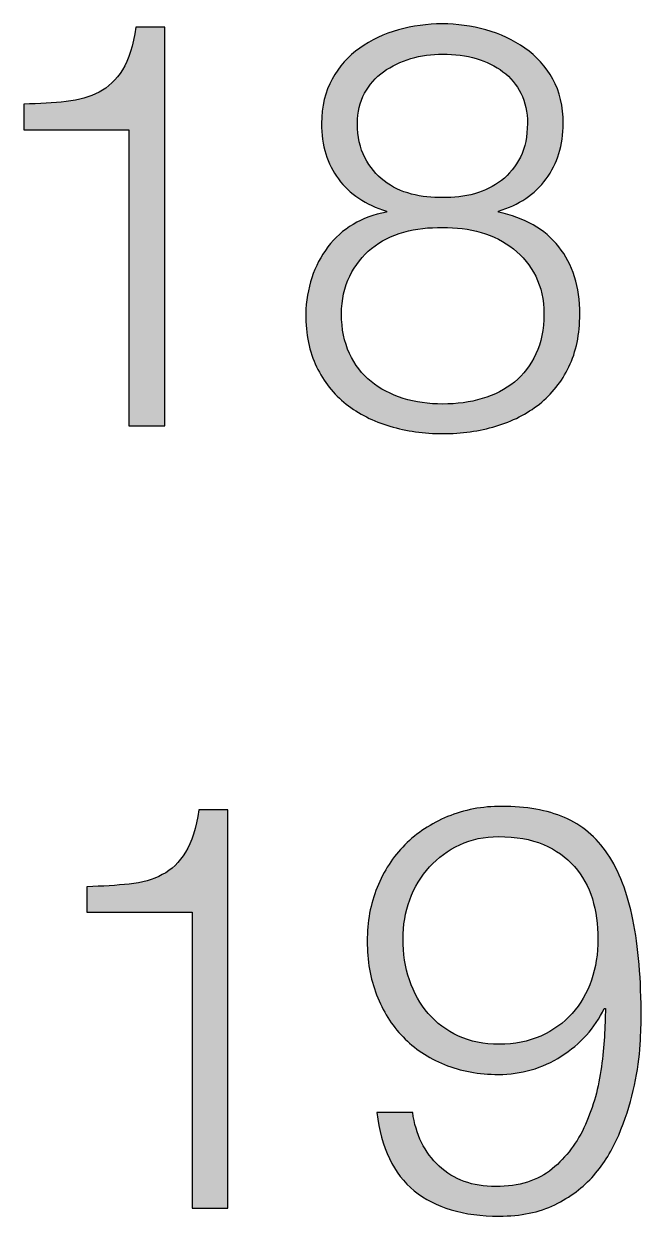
# Paper-space layout 'A3mask (portrait)' of a CAD drawing. Extents: x 0 to 277, y 0 to 394.
# Drawn here: x 204.056 to 206.119, y 21.496 to 25.477 of the extents above; entities that cross this region are included whole.
import ezdxf
from ezdxf.enums import TextEntityAlignment as Align

# ---------------------------------------------------------------- set-up
doc = ezdxf.new("R2010")
doc.units = 0
doc.layers.get('0').update_dxf_attribs({"linetype": 'CONTINUOUS'})
doc.layers.get('Defpoints').update_dxf_attribs({"linetype": 'CONTINUOUS'})
doc.layers.add('JPP_Mask', color=7, linetype='CONTINUOUS')
doc.styles.add('JPP', font='arial.ttf')

# ---------------------------------------------------------------- blocks, each defined once
blk = doc.blocks.new('A3mask (portrait)')
at = {"true_color": 0x004a91}
h = blk.add_hatch(color=154, dxfattribs=at)
edge = h.paths.add_edge_path()
edge.add_spline(control_points=[(204.5271, 24.8006), (204.5271, 25.1331), (204.5271, 25.4656), (204.5271, 25.4656), (204.5271, 25.4656), (204.5029, 25.4656), (204.4787, 25.4656)], knot_values=[3.5, 3.5, 3.5, 3.5, 4, 4, 4, 4.5, 4.5, 4.5, 4.5], degree=3, periodic=0)
edge.add_spline(control_points=[(204.4787, 25.4656), (204.4544, 25.4656), (204.4302, 25.4656), (204.4302, 25.4656), (204.4214, 25.4048), (204.4065, 25.3578), (204.3857, 25.3241), (204.3648, 25.2905), (204.3388, 25.2654), (204.3077, 25.2492)], knot_values=[1, 1, 1, 1, 1.5, 1.5, 1.5, 2.5, 2.5, 2.5, 3.5, 3.5, 3.5, 3.5], degree=3, periodic=0)
edge.add_spline(control_points=[(204.3077, 25.2492), (204.2766, 25.2325), (204.24, 25.2221), (204.1975, 25.2177)], knot_values=[0, 0, 0, 0, 1, 1, 1, 1], degree=3, periodic=0)
edge.add_spline(control_points=[(204.1975, 25.2177), (204.1551, 25.2133), (204.1078, 25.2105), (204.0561, 25.2091)], knot_values=[9, 9, 9, 9, 10, 10, 10, 10], degree=3, periodic=0)
edge.add_spline(control_points=[(204.0561, 25.2091), (204.0561, 25.2091), (204.0561, 25.1237), (204.0561, 25.1237), (204.0561, 25.1237), (204.1439, 25.1237), (204.2318, 25.1237)], knot_values=[7.5, 7.5, 7.5, 7.5, 8.5, 8.5, 8.5, 9, 9, 9, 9], degree=3, periodic=0)
edge.add_spline(control_points=[(204.2318, 25.1237), (204.3196, 25.1237), (204.4075, 25.1237), (204.4075, 25.1237), (204.4075, 25.1237), (204.4075, 24.8767), (204.4075, 24.6297)], knot_values=[6.5, 6.5, 6.5, 6.5, 7, 7, 7, 7.5, 7.5, 7.5, 7.5], degree=3, periodic=0)
edge.add_spline(control_points=[(204.4075, 24.6297), (204.4075, 24.3827), (204.4075, 24.1356), (204.4075, 24.1356), (204.4075, 24.1356), (204.4374, 24.1356), (204.4673, 24.1356)], knot_values=[5.5, 5.5, 5.5, 5.5, 6, 6, 6, 6.5, 6.5, 6.5, 6.5], degree=3, periodic=0)
edge.add_spline(control_points=[(204.4673, 24.1356), (204.4972, 24.1356), (204.5271, 24.1356), (204.5271, 24.1356), (204.5271, 24.1356), (204.5271, 24.4681), (204.5271, 24.8006)], knot_values=[4.5, 4.5, 4.5, 4.5, 5, 5, 5, 5.5, 5.5, 5.5, 5.5], degree=3, periodic=0)
h = blk.add_hatch(color=154, dxfattribs=at)
edge = h.paths.add_edge_path(flags=16)
edge.add_spline(control_points=[(205.5625, 24.9099), (205.5969, 24.9194), (205.6268, 24.9342), (205.6528, 24.9546), (205.6788, 24.9748), (205.6996, 25.0008), (205.7156, 25.0326), (205.7314, 25.0641), (205.7393, 25.1015), (205.7393, 25.1446), (205.7393, 25.1826), (205.7319, 25.216), (205.7175, 25.2453), (205.7029, 25.2745), (205.6829, 25.2986), (205.6576, 25.3174), (205.6321, 25.3364), (205.6024, 25.351), (205.5683, 25.3612), (205.534, 25.3712), (205.4967, 25.3763), (205.4561, 25.3763), (205.4194, 25.3763), (205.3839, 25.3712), (205.3499, 25.3612), (205.3155, 25.351), (205.2851, 25.3364), (205.2585, 25.3174), (205.232, 25.2986), (205.2107, 25.2745), (205.1949, 25.2453), (205.1791, 25.216), (205.1713, 25.1826), (205.1713, 25.1446), (205.1713, 25.1003), (205.1794, 25.0623), (205.1958, 25.0305), (205.2123, 24.9989), (205.2339, 24.973), (205.2606, 24.9528), (205.287, 24.9324), (205.3174, 24.9178), (205.3517, 24.9089), (205.3858, 24.9001), (205.4206, 24.8962), (205.4561, 24.8976), (205.493, 24.8962), (205.5285, 24.9004), (205.5625, 24.9099)], knot_values=[0, 0, 0, 0, 1, 1, 1, 2, 2, 2, 3, 3, 3, 4, 4, 4, 5, 5, 5, 6, 6, 6, 7, 7, 7, 8, 8, 8, 9, 9, 9, 10, 10, 10, 11, 11, 11, 12, 12, 12, 13, 13, 13, 14, 14, 14, 15, 15, 15, 16, 16, 16, 16], degree=3, periodic=0)
edge = h.paths.add_edge_path(flags=16)
edge.add_spline(control_points=[(205.5883, 24.2259), (205.6293, 24.2379), (205.6651, 24.2563), (205.6957, 24.2811), (205.7261, 24.3057), (205.75, 24.337), (205.7678, 24.375), (205.7854, 24.413), (205.7945, 24.4573), (205.7945, 24.5081), (205.7945, 24.5562), (205.7852, 24.5984), (205.7669, 24.6343), (205.7486, 24.6705), (205.7238, 24.7009), (205.6927, 24.7257), (205.6616, 24.7503), (205.6256, 24.7686), (205.5844, 24.7807), (205.5433, 24.7927), (205.5004, 24.7981), (205.4561, 24.7969), (205.4106, 24.7981), (205.3672, 24.793), (205.326, 24.7816), (205.2849, 24.7702), (205.249, 24.7522), (205.2186, 24.7276), (205.1882, 24.7027), (205.1638, 24.6721), (205.1455, 24.6352), (205.1272, 24.5986), (205.1179, 24.5562), (205.1179, 24.5081), (205.1179, 24.4587), (205.1267, 24.4149), (205.1446, 24.3769), (205.1622, 24.3391), (205.1863, 24.3075), (205.2167, 24.2829), (205.2471, 24.2581), (205.2828, 24.2396), (205.3241, 24.2268), (205.3652, 24.2143), (205.4092, 24.2078), (205.4561, 24.2078), (205.5029, 24.2078), (205.547, 24.2138), (205.5883, 24.2259)], knot_values=[0, 0, 0, 0, 1, 1, 1, 2, 2, 2, 3, 3, 3, 4, 4, 4, 5, 5, 5, 6, 6, 6, 7, 7, 7, 8, 8, 8, 9, 9, 9, 10, 10, 10, 11, 11, 11, 12, 12, 12, 13, 13, 13, 14, 14, 14, 15, 15, 15, 16, 16, 16, 16], degree=3, periodic=0)
edge = h.paths.add_edge_path()
edge.add_spline(control_points=[(205.8019, 24.9593), (205.7639, 24.908), (205.7108, 24.8723), (205.6423, 24.8519), (205.6423, 24.8519), (205.6423, 24.8482), (205.6423, 24.8482), (205.7298, 24.8303), (205.7968, 24.792), (205.8439, 24.7331), (205.8908, 24.6742), (205.9142, 24.5993), (205.9142, 24.5081), (205.9142, 24.4409), (205.9021, 24.3824), (205.878, 24.3323), (205.8539, 24.2822), (205.8209, 24.2407), (205.7792, 24.2078), (205.7374, 24.1748), (205.689, 24.1503), (205.6338, 24.1338), (205.5788, 24.1173), (205.5194, 24.109), (205.4561, 24.109), (205.3942, 24.109), (205.3352, 24.1173), (205.2796, 24.1338), (205.2237, 24.1503), (205.175, 24.1748), (205.1332, 24.2078), (205.0915, 24.2407), (205.0583, 24.2822), (205.0344, 24.3323), (205.0103, 24.3824), (204.9982, 24.4409), (204.9982, 24.5081), (205.0008, 24.5954), (205.0254, 24.6703), (205.0724, 24.7322), (205.1193, 24.7944), (205.1845, 24.8329), (205.268, 24.8482), (205.268, 24.8482), (205.268, 24.8519), (205.268, 24.8519), (205.1984, 24.8735), (205.1448, 24.9092), (205.1075, 24.9593), (205.0701, 25.0094), (205.0513, 25.0711), (205.0513, 25.1446), (205.0513, 25.2017), (205.0632, 25.2511), (205.0866, 25.2928), (205.11, 25.3346), (205.1409, 25.3691), (205.1787, 25.3963), (205.2167, 25.4236), (205.2599, 25.4438), (205.3079, 25.4573), (205.3561, 25.4705), (205.4048, 25.4772), (205.4542, 25.4772), (205.5036, 25.4772), (205.5523, 25.4705), (205.6006, 25.4573), (205.6486, 25.4438), (205.692, 25.4236), (205.7307, 25.3963), (205.7694, 25.3691), (205.8003, 25.3346), (205.824, 25.2928), (205.8474, 25.2511), (205.859, 25.2017), (205.859, 25.1446), (205.859, 25.0725), (205.84, 25.0105), (205.8019, 24.9593)], knot_values=[0, 0, 0, 0, 1, 1, 1, 2, 2, 2, 3, 3, 3, 4, 4, 4, 5, 5, 5, 6, 6, 6, 7, 7, 7, 8, 8, 8, 9, 9, 9, 10, 10, 10, 11, 11, 11, 12, 12, 12, 13, 13, 13, 14, 14, 14, 15, 15, 15, 16, 16, 16, 17, 17, 17, 18, 18, 18, 19, 19, 19, 20, 20, 20, 21, 21, 21, 22, 22, 22, 23, 23, 23, 24, 24, 24, 25, 25, 25, 26, 26, 26, 26], degree=3, periodic=0)
h = blk.add_hatch(color=154, dxfattribs=at)
edge = h.paths.add_edge_path()
edge.add_spline(control_points=[(204.7382, 22.188), (204.7382, 22.5205), (204.7382, 22.853), (204.7382, 22.853), (204.7382, 22.853), (204.714, 22.853), (204.6897, 22.853)], knot_values=[3.5, 3.5, 3.5, 3.5, 4, 4, 4, 4.5, 4.5, 4.5, 4.5], degree=3, periodic=0)
edge.add_spline(control_points=[(204.6897, 22.853), (204.6655, 22.853), (204.6413, 22.853), (204.6413, 22.853), (204.6324, 22.7922), (204.6176, 22.7451), (204.5967, 22.7115), (204.5759, 22.6779), (204.5499, 22.6528), (204.5188, 22.6366)], knot_values=[1, 1, 1, 1, 1.5, 1.5, 1.5, 2.5, 2.5, 2.5, 3.5, 3.5, 3.5, 3.5], degree=3, periodic=0)
edge.add_spline(control_points=[(204.5188, 22.6366), (204.4877, 22.6199), (204.4511, 22.6094), (204.4086, 22.605)], knot_values=[0, 0, 0, 0, 1, 1, 1, 1], degree=3, periodic=0)
edge.add_spline(control_points=[(204.4086, 22.605), (204.3662, 22.6006), (204.3189, 22.5978), (204.2671, 22.5964)], knot_values=[9, 9, 9, 9, 10, 10, 10, 10], degree=3, periodic=0)
edge.add_spline(control_points=[(204.2671, 22.5964), (204.2671, 22.5964), (204.2671, 22.5111), (204.2671, 22.5111), (204.2671, 22.5111), (204.355, 22.5111), (204.4428, 22.5111)], knot_values=[7.5, 7.5, 7.5, 7.5, 8.5, 8.5, 8.5, 9, 9, 9, 9], degree=3, periodic=0)
edge.add_spline(control_points=[(204.4428, 22.5111), (204.5307, 22.5111), (204.6185, 22.5111), (204.6185, 22.5111), (204.6185, 22.5111), (204.6185, 22.2641), (204.6185, 22.017)], knot_values=[6.5, 6.5, 6.5, 6.5, 7, 7, 7, 7.5, 7.5, 7.5, 7.5], degree=3, periodic=0)
edge.add_spline(control_points=[(204.6185, 22.017), (204.6185, 21.77), (204.6185, 21.523), (204.6185, 21.523), (204.6185, 21.523), (204.6485, 21.523), (204.6784, 21.523)], knot_values=[5.5, 5.5, 5.5, 5.5, 6, 6, 6, 6.5, 6.5, 6.5, 6.5], degree=3, periodic=0)
edge.add_spline(control_points=[(204.6784, 21.523), (204.7083, 21.523), (204.7382, 21.523), (204.7382, 21.523), (204.7382, 21.523), (204.7382, 21.8555), (204.7382, 22.188)], knot_values=[4.5, 4.5, 4.5, 4.5, 5, 5, 5, 5.5, 5.5, 5.5, 5.5], degree=3, periodic=0)
h = blk.add_hatch(color=154, dxfattribs=at)
edge = h.paths.add_edge_path()
edge.add_spline(control_points=[(206.1194, 22.1576), (206.1194, 22.2868), (206.1102, 22.3965), (206.0918, 22.4863)], knot_values=[19, 19, 19, 19, 20, 20, 20, 20], degree=3, periodic=0)
edge.add_spline(control_points=[(206.0918, 22.4863), (206.0735, 22.5763), (206.0455, 22.6493), (206.0074, 22.7059)], knot_values=[18, 18, 18, 18, 19, 19, 19, 19], degree=3, periodic=0)
edge.add_spline(control_points=[(206.0074, 22.7059), (205.9694, 22.7621), (205.9211, 22.8026), (205.8629, 22.8275)], knot_values=[17, 17, 17, 17, 18, 18, 18, 18], degree=3, periodic=0)
edge.add_spline(control_points=[(205.8629, 22.8275), (205.8047, 22.8521), (205.7349, 22.8646), (205.6539, 22.8646)], knot_values=[16, 16, 16, 16, 17, 17, 17, 17], degree=3, periodic=0)
edge.add_spline(control_points=[(205.6539, 22.8646), (205.5881, 22.8646), (205.5275, 22.853), (205.4726, 22.8302)], knot_values=[15, 15, 15, 15, 16, 16, 16, 16], degree=3, periodic=0)
edge.add_spline(control_points=[(205.4726, 22.8302), (205.4174, 22.8075), (205.3698, 22.7762), (205.3299, 22.7363), (205.29, 22.6964), (205.2589, 22.6489), (205.2369, 22.5937)], knot_values=[13, 13, 13, 13, 14, 14, 14, 15, 15, 15, 15], degree=3, periodic=0)
edge.add_spline(control_points=[(205.2369, 22.5937), (205.2146, 22.5387), (205.2037, 22.4789), (205.2037, 22.4141)], knot_values=[12, 12, 12, 12, 13, 13, 13, 13], degree=3, periodic=0)
edge.add_spline(control_points=[(205.2037, 22.4141), (205.2037, 22.3497), (205.2142, 22.29), (205.235, 22.2355), (205.2559, 22.181), (205.2854, 22.1342), (205.3234, 22.095)], knot_values=[10, 10, 10, 10, 11, 11, 11, 12, 12, 12, 12], degree=3, periodic=0)
edge.add_spline(control_points=[(205.3234, 22.095), (205.3612, 22.0556), (205.4076, 22.0249), (205.4621, 22.0027)], knot_values=[9, 9, 9, 9, 10, 10, 10, 10], degree=3, periodic=0)
edge.add_spline(control_points=[(205.4621, 22.0027), (205.5164, 21.9806), (205.5767, 21.9695), (205.6426, 21.9695)], knot_values=[8, 8, 8, 8, 9, 9, 9, 9], degree=3, periodic=0)
edge.add_spline(control_points=[(205.6426, 21.9695), (205.7186, 21.9695), (205.7885, 21.9897), (205.8525, 22.0303), (205.9165, 22.0709), (205.9643, 22.124), (205.9961, 22.1898)], knot_values=[6, 6, 6, 6, 7, 7, 7, 8, 8, 8, 8], degree=3, periodic=0)
edge.add_spline(control_points=[(205.9998, 22.1898), (205.9998, 22.1291), (205.9954, 22.0641), (205.9865, 21.9952)], knot_values=[4, 4, 4, 4, 5, 5, 5, 5], degree=3, periodic=0)
edge.add_spline(control_points=[(205.9865, 21.9952), (205.9775, 21.9261), (205.9599, 21.8619), (205.9332, 21.8023)], knot_values=[3, 3, 3, 3, 4, 4, 4, 4], degree=3, periodic=0)
edge.add_spline(control_points=[(205.9332, 21.8023), (205.9068, 21.7427), (205.8696, 21.6933), (205.8221, 21.6541), (205.7745, 21.6149), (205.7115, 21.5951), (205.6331, 21.5951)], knot_values=[1, 1, 1, 1, 2, 2, 2, 3, 3, 3, 3], degree=3, periodic=0)
edge.add_spline(control_points=[(205.6331, 21.5951), (205.5558, 21.5951), (205.4927, 21.6181), (205.444, 21.6636)], knot_values=[0, 0, 0, 0, 1, 1, 1, 1], degree=3, periodic=0)
edge.add_spline(control_points=[(205.444, 21.6636), (205.3953, 21.7093), (205.3659, 21.7686), (205.3557, 21.8422)], knot_values=[29, 29, 29, 29, 30, 30, 30, 30], degree=3, periodic=0)
edge.add_spline(control_points=[(205.3557, 21.8422), (205.3557, 21.8422), (205.236, 21.8422), (205.236, 21.8422), (205.2499, 21.7243), (205.2916, 21.6374), (205.3612, 21.581)], knot_values=[27, 27, 27, 27, 28, 28, 28, 29, 29, 29, 29], degree=3, periodic=0)
edge.add_spline(control_points=[(205.3612, 21.581), (205.431, 21.5246), (205.5254, 21.4963), (205.6444, 21.4963)], knot_values=[26, 26, 26, 26, 27, 27, 27, 27], degree=3, periodic=0)
edge.add_spline(control_points=[(205.6444, 21.4963), (205.7166, 21.4963), (205.7787, 21.5091), (205.8307, 21.5344), (205.8826, 21.5597), (205.926, 21.5924), (205.9608, 21.6322), (205.9956, 21.6721), (206.0234, 21.7171), (206.0443, 21.7672)], knot_values=[23, 23, 23, 23, 24, 24, 24, 25, 25, 25, 26, 26, 26, 26], degree=3, periodic=0)
edge.add_spline(control_points=[(206.0443, 21.7672), (206.0654, 21.8171), (206.0814, 21.8665), (206.0928, 21.9155)], knot_values=[22, 22, 22, 22, 23, 23, 23, 23], degree=3, periodic=0)
edge.add_spline(control_points=[(206.0928, 21.9155), (206.1044, 21.9642), (206.1116, 22.0101), (206.1148, 22.0532)], knot_values=[21, 21, 21, 21, 22, 22, 22, 22], degree=3, periodic=0)
edge.add_spline(control_points=[(206.1148, 22.0532), (206.1178, 22.0961), (206.1194, 22.1309), (206.1194, 22.1576)], knot_values=[20, 20, 20, 20, 21, 21, 21, 21], degree=3, periodic=0)
edge = h.paths.add_edge_path(flags=16)
edge.add_spline(control_points=[(205.9749, 22.4218), (205.9749, 22.3724), (205.9678, 22.3265), (205.9531, 22.284), (205.9385, 22.2416), (205.9172, 22.2045), (205.8887, 22.1729)], knot_values=[1, 1, 1, 1, 2, 2, 2, 3, 3, 3, 3], degree=3, periodic=0)
edge.add_spline(control_points=[(205.8887, 22.1729), (205.8601, 22.1411), (205.8253, 22.1161), (205.7841, 22.0978)], knot_values=[0, 0, 0, 0, 1, 1, 1, 1], degree=3, periodic=0)
edge.add_spline(control_points=[(205.7841, 22.0978), (205.743, 22.0794), (205.6964, 22.0702), (205.6444, 22.0702)], knot_values=[15, 15, 15, 15, 16, 16, 16, 16], degree=3, periodic=0)
edge.add_spline(control_points=[(205.6444, 22.0702), (205.5939, 22.0702), (205.5484, 22.0794), (205.5085, 22.0978), (205.4686, 22.1161), (205.4352, 22.1411), (205.4078, 22.1729)], knot_values=[13, 13, 13, 13, 14, 14, 14, 15, 15, 15, 15], degree=3, periodic=0)
edge.add_spline(control_points=[(205.4078, 22.1729), (205.3807, 22.2045), (205.3598, 22.2418), (205.3452, 22.2849), (205.3306, 22.3281), (205.3234, 22.3735), (205.3234, 22.4218)], knot_values=[11, 11, 11, 11, 12, 12, 12, 13, 13, 13, 13], degree=3, periodic=0)
edge.add_spline(control_points=[(205.3234, 22.4218), (205.3234, 22.4673), (205.3308, 22.5111), (205.3461, 22.5528)], knot_values=[10, 10, 10, 10, 11, 11, 11, 11], degree=3, periodic=0)
edge.add_spline(control_points=[(205.3461, 22.5528), (205.3612, 22.5946), (205.3833, 22.631), (205.4118, 22.6621)], knot_values=[9, 9, 9, 9, 10, 10, 10, 10], degree=3, periodic=0)
edge.add_spline(control_points=[(205.4118, 22.6621), (205.4401, 22.6932), (205.4739, 22.7178), (205.5134, 22.7363)], knot_values=[8, 8, 8, 8, 9, 9, 9, 9], degree=3, periodic=0)
edge.add_spline(control_points=[(205.5134, 22.7363), (205.5526, 22.7546), (205.5957, 22.7637), (205.6426, 22.7637)], knot_values=[7, 7, 7, 7, 8, 8, 8, 8], degree=3, periodic=0)
edge.add_spline(control_points=[(205.6426, 22.7637), (205.7008, 22.7637), (205.7509, 22.7549), (205.7926, 22.7372)], knot_values=[6, 6, 6, 6, 7, 7, 7, 7], degree=3, periodic=0)
edge.add_spline(control_points=[(205.7926, 22.7372), (205.8344, 22.7194), (205.8689, 22.695), (205.8963, 22.6639)], knot_values=[5, 5, 5, 5, 6, 6, 6, 6], degree=3, periodic=0)
edge.add_spline(control_points=[(205.8963, 22.6639), (205.9235, 22.6329), (205.9434, 22.5969), (205.9562, 22.5556)], knot_values=[4, 4, 4, 4, 5, 5, 5, 5], degree=3, periodic=0)
edge.add_spline(control_points=[(205.9562, 22.5556), (205.9687, 22.5146), (205.9749, 22.4698), (205.9749, 22.4218)], knot_values=[3, 3, 3, 3, 4, 4, 4, 4], degree=3, periodic=0)
at = {"layer": 'Defpoints', "color": 154, "true_color": 0x004a91}
for points, knots in [([(204.1975, 25.2177), (204.24, 25.2221), (204.2766, 25.2325), (204.3077, 25.2492), (204.3388, 25.2654), (204.3648, 25.2905), (204.3857, 25.3241), (204.4065, 25.3578), (204.4214, 25.4048), (204.4302, 25.4656), (204.4302, 25.4656), (204.5271, 25.4656), (204.5271, 25.4656), (204.5271, 25.4656), (204.5271, 24.1356), (204.5271, 24.1356), (204.5271, 24.1356), (204.4075, 24.1356), (204.4075, 24.1356), (204.4075, 24.1356), (204.4075, 25.1237), (204.4075, 25.1237), (204.4075, 25.1237), (204.0561, 25.1237), (204.0561, 25.1237), (204.0561, 25.1237), (204.0561, 25.2091), (204.0561, 25.2091), (204.1078, 25.2105), (204.1551, 25.2133), (204.1975, 25.2177)], [0, 0, 0, 0, 1, 1, 1, 2, 2, 2, 3, 3, 3, 4, 4, 4, 5, 5, 5, 6, 6, 6, 7, 7, 7, 8, 8, 8, 9, 9, 9, 10, 10, 10, 10]), ([(205.8019, 24.9593), (205.7639, 24.908), (205.7108, 24.8723), (205.6423, 24.8519), (205.6423, 24.8519), (205.6423, 24.8482), (205.6423, 24.8482), (205.7298, 24.8303), (205.7968, 24.792), (205.8439, 24.7331), (205.8908, 24.6742), (205.9142, 24.5993), (205.9142, 24.5081), (205.9142, 24.4409), (205.9021, 24.3824), (205.878, 24.3323), (205.8539, 24.2822), (205.8209, 24.2407), (205.7792, 24.2078), (205.7374, 24.1748), (205.689, 24.1503), (205.6338, 24.1338), (205.5788, 24.1173), (205.5194, 24.109), (205.4561, 24.109), (205.3942, 24.109), (205.3352, 24.1173), (205.2796, 24.1338), (205.2237, 24.1503), (205.175, 24.1748), (205.1332, 24.2078), (205.0915, 24.2407), (205.0583, 24.2822), (205.0344, 24.3323), (205.0103, 24.3824), (204.9982, 24.4409), (204.9982, 24.5081), (205.0008, 24.5954), (205.0254, 24.6703), (205.0724, 24.7322), (205.1193, 24.7944), (205.1845, 24.8329), (205.268, 24.8482), (205.268, 24.8482), (205.268, 24.8519), (205.268, 24.8519), (205.1984, 24.8735), (205.1448, 24.9092), (205.1075, 24.9593), (205.0701, 25.0094), (205.0513, 25.0711), (205.0513, 25.1446), (205.0513, 25.2017), (205.0632, 25.2511), (205.0866, 25.2928), (205.11, 25.3346), (205.1409, 25.3691), (205.1787, 25.3963), (205.2167, 25.4236), (205.2599, 25.4438), (205.3079, 25.4573), (205.3561, 25.4705), (205.4048, 25.4772), (205.4542, 25.4772), (205.5036, 25.4772), (205.5523, 25.4705), (205.6006, 25.4573), (205.6486, 25.4438), (205.692, 25.4236), (205.7307, 25.3963), (205.7694, 25.3691), (205.8003, 25.3346), (205.824, 25.2928), (205.8474, 25.2511), (205.859, 25.2017), (205.859, 25.1446), (205.859, 25.0725), (205.84, 25.0105), (205.8019, 24.9593)], [0, 0, 0, 0, 1, 1, 1, 2, 2, 2, 3, 3, 3, 4, 4, 4, 5, 5, 5, 6, 6, 6, 7, 7, 7, 8, 8, 8, 9, 9, 9, 10, 10, 10, 11, 11, 11, 12, 12, 12, 13, 13, 13, 14, 14, 14, 15, 15, 15, 16, 16, 16, 17, 17, 17, 18, 18, 18, 19, 19, 19, 20, 20, 20, 21, 21, 21, 22, 22, 22, 23, 23, 23, 24, 24, 24, 25, 25, 25, 26, 26, 26, 26]), ([(205.5625, 24.9099), (205.5969, 24.9194), (205.6268, 24.9342), (205.6528, 24.9546), (205.6788, 24.9748), (205.6996, 25.0008), (205.7156, 25.0326), (205.7314, 25.0641), (205.7393, 25.1015), (205.7393, 25.1446), (205.7393, 25.1826), (205.7319, 25.216), (205.7175, 25.2453), (205.7029, 25.2745), (205.6829, 25.2986), (205.6576, 25.3174), (205.6321, 25.3364), (205.6024, 25.351), (205.5683, 25.3612), (205.534, 25.3712), (205.4967, 25.3763), (205.4561, 25.3763), (205.4194, 25.3763), (205.3839, 25.3712), (205.3499, 25.3612), (205.3155, 25.351), (205.2851, 25.3364), (205.2585, 25.3174), (205.232, 25.2986), (205.2107, 25.2745), (205.1949, 25.2453), (205.1791, 25.216), (205.1713, 25.1826), (205.1713, 25.1446), (205.1713, 25.1003), (205.1794, 25.0623), (205.1958, 25.0305), (205.2123, 24.9989), (205.2339, 24.973), (205.2606, 24.9528), (205.287, 24.9324), (205.3174, 24.9178), (205.3517, 24.9089), (205.3858, 24.9001), (205.4206, 24.8962), (205.4561, 24.8976), (205.493, 24.8962), (205.5285, 24.9004), (205.5625, 24.9099)], [0, 0, 0, 0, 1, 1, 1, 2, 2, 2, 3, 3, 3, 4, 4, 4, 5, 5, 5, 6, 6, 6, 7, 7, 7, 8, 8, 8, 9, 9, 9, 10, 10, 10, 11, 11, 11, 12, 12, 12, 13, 13, 13, 14, 14, 14, 15, 15, 15, 16, 16, 16, 16]), ([(205.5883, 24.2259), (205.6293, 24.2379), (205.6651, 24.2563), (205.6957, 24.2811), (205.7261, 24.3057), (205.75, 24.337), (205.7678, 24.375), (205.7854, 24.413), (205.7945, 24.4573), (205.7945, 24.5081), (205.7945, 24.5562), (205.7852, 24.5984), (205.7669, 24.6343), (205.7486, 24.6705), (205.7238, 24.7009), (205.6927, 24.7257), (205.6616, 24.7503), (205.6256, 24.7686), (205.5844, 24.7807), (205.5433, 24.7927), (205.5004, 24.7981), (205.4561, 24.7969), (205.4106, 24.7981), (205.3672, 24.793), (205.326, 24.7816), (205.2849, 24.7702), (205.249, 24.7522), (205.2186, 24.7276), (205.1882, 24.7027), (205.1638, 24.6721), (205.1455, 24.6352), (205.1272, 24.5986), (205.1179, 24.5562), (205.1179, 24.5081), (205.1179, 24.4587), (205.1267, 24.4149), (205.1446, 24.3769), (205.1622, 24.3391), (205.1863, 24.3075), (205.2167, 24.2829), (205.2471, 24.2581), (205.2828, 24.2396), (205.3241, 24.2268), (205.3652, 24.2143), (205.4092, 24.2078), (205.4561, 24.2078), (205.5029, 24.2078), (205.547, 24.2138), (205.5883, 24.2259)], [0, 0, 0, 0, 1, 1, 1, 2, 2, 2, 3, 3, 3, 4, 4, 4, 5, 5, 5, 6, 6, 6, 7, 7, 7, 8, 8, 8, 9, 9, 9, 10, 10, 10, 11, 11, 11, 12, 12, 12, 13, 13, 13, 14, 14, 14, 15, 15, 15, 16, 16, 16, 16]), ([(204.4086, 22.605), (204.4511, 22.6094), (204.4877, 22.6199), (204.5188, 22.6366), (204.5499, 22.6528), (204.5759, 22.6779), (204.5967, 22.7115), (204.6176, 22.7451), (204.6324, 22.7922), (204.6413, 22.853), (204.6413, 22.853), (204.7382, 22.853), (204.7382, 22.853), (204.7382, 22.853), (204.7382, 21.523), (204.7382, 21.523), (204.7382, 21.523), (204.6185, 21.523), (204.6185, 21.523), (204.6185, 21.523), (204.6185, 22.5111), (204.6185, 22.5111), (204.6185, 22.5111), (204.2671, 22.5111), (204.2671, 22.5111), (204.2671, 22.5111), (204.2671, 22.5964), (204.2671, 22.5964), (204.3189, 22.5978), (204.3662, 22.6006), (204.4086, 22.605)], [0, 0, 0, 0, 1, 1, 1, 2, 2, 2, 3, 3, 3, 4, 4, 4, 5, 5, 5, 6, 6, 6, 7, 7, 7, 8, 8, 8, 9, 9, 9, 10, 10, 10, 10]), ([(205.444, 21.6636), (205.4927, 21.6181), (205.5558, 21.5951), (205.6331, 21.5951), (205.7115, 21.5951), (205.7745, 21.6149), (205.8221, 21.6541), (205.8696, 21.6933), (205.9068, 21.7427), (205.9332, 21.8023), (205.9599, 21.8619), (205.9775, 21.9261), (205.9865, 21.9952), (205.9954, 22.0641), (205.9998, 22.1291), (205.9998, 22.1898), (205.9998, 22.1898), (205.9961, 22.1898), (205.9961, 22.1898), (205.9643, 22.124), (205.9165, 22.0709), (205.8525, 22.0303), (205.7885, 21.9897), (205.7186, 21.9695), (205.6426, 21.9695), (205.5767, 21.9695), (205.5164, 21.9806), (205.4621, 22.0027), (205.4076, 22.0249), (205.3612, 22.0556), (205.3234, 22.095), (205.2854, 22.1342), (205.2559, 22.181), (205.235, 22.2355), (205.2142, 22.29), (205.2037, 22.3497), (205.2037, 22.4141), (205.2037, 22.4789), (205.2146, 22.5387), (205.2369, 22.5937), (205.2589, 22.6489), (205.29, 22.6964), (205.3299, 22.7363), (205.3698, 22.7762), (205.4174, 22.8075), (205.4726, 22.8302), (205.5275, 22.853), (205.5881, 22.8646), (205.6539, 22.8646), (205.7349, 22.8646), (205.8047, 22.8521), (205.8629, 22.8275), (205.9211, 22.8026), (205.9694, 22.7621), (206.0074, 22.7059), (206.0455, 22.6493), (206.0735, 22.5763), (206.0918, 22.4863), (206.1102, 22.3965), (206.1194, 22.2868), (206.1194, 22.1576), (206.1194, 22.1309), (206.1178, 22.0961), (206.1148, 22.0532), (206.1116, 22.0101), (206.1044, 21.9642), (206.0928, 21.9155), (206.0814, 21.8665), (206.0654, 21.8171), (206.0443, 21.7672), (206.0234, 21.7171), (205.9956, 21.6721), (205.9608, 21.6322), (205.926, 21.5924), (205.8826, 21.5597), (205.8307, 21.5344), (205.7787, 21.5091), (205.7166, 21.4963), (205.6444, 21.4963), (205.5254, 21.4963), (205.431, 21.5246), (205.3612, 21.581), (205.2916, 21.6374), (205.2499, 21.7243), (205.236, 21.8422), (205.236, 21.8422), (205.3557, 21.8422), (205.3557, 21.8422), (205.3659, 21.7686), (205.3953, 21.7093), (205.444, 21.6636)], [0, 0, 0, 0, 1, 1, 1, 2, 2, 2, 3, 3, 3, 4, 4, 4, 5, 5, 5, 6, 6, 6, 7, 7, 7, 8, 8, 8, 9, 9, 9, 10, 10, 10, 11, 11, 11, 12, 12, 12, 13, 13, 13, 14, 14, 14, 15, 15, 15, 16, 16, 16, 17, 17, 17, 18, 18, 18, 19, 19, 19, 20, 20, 20, 21, 21, 21, 22, 22, 22, 23, 23, 23, 24, 24, 24, 25, 25, 25, 26, 26, 26, 27, 27, 27, 28, 28, 28, 29, 29, 29, 30, 30, 30, 30]), ([(205.7841, 22.0978), (205.8253, 22.1161), (205.8601, 22.1411), (205.8887, 22.1729), (205.9172, 22.2045), (205.9385, 22.2416), (205.9531, 22.284), (205.9678, 22.3265), (205.9749, 22.3724), (205.9749, 22.4218), (205.9749, 22.4698), (205.9687, 22.5146), (205.9562, 22.5556), (205.9434, 22.5969), (205.9235, 22.6329), (205.8963, 22.6639), (205.8689, 22.695), (205.8344, 22.7194), (205.7926, 22.7372), (205.7509, 22.7549), (205.7008, 22.7637), (205.6426, 22.7637), (205.5957, 22.7637), (205.5526, 22.7546), (205.5134, 22.7363), (205.4739, 22.7178), (205.4401, 22.6932), (205.4118, 22.6621), (205.3833, 22.631), (205.3612, 22.5946), (205.3461, 22.5528), (205.3308, 22.5111), (205.3234, 22.4673), (205.3234, 22.4218), (205.3234, 22.3735), (205.3306, 22.3281), (205.3452, 22.2849), (205.3598, 22.2418), (205.3807, 22.2045), (205.4078, 22.1729), (205.4352, 22.1411), (205.4686, 22.1161), (205.5085, 22.0978), (205.5484, 22.0794), (205.5939, 22.0702), (205.6444, 22.0702), (205.6964, 22.0702), (205.743, 22.0794), (205.7841, 22.0978)], [0, 0, 0, 0, 1, 1, 1, 2, 2, 2, 3, 3, 3, 4, 4, 4, 5, 5, 5, 6, 6, 6, 7, 7, 7, 8, 8, 8, 9, 9, 9, 10, 10, 10, 11, 11, 11, 12, 12, 12, 13, 13, 13, 14, 14, 14, 15, 15, 15, 16, 16, 16, 16])]:
    blk.add_open_spline(points, degree=3, knots=knots, dxfattribs=at)
at = {"color": 7, "style": 'JPP'}
for tag, p in [('Client', (244.02, 56.35)), ('Project1', (244.02, 44.1)), ('Project2', (244.02, 40.425)), ('Project3', (244.02, 36.75)), ('Title1', (244.02, 28.175)), ('Title2', (244.02, 24.5)), ('Title3', (244.02, 20.825)), ('Status', (191.1, 3.675))]:
    blk.add_attdef(tag, text='', height=1.7, dxfattribs=at).set_placement(p, align=Align.MIDDLE_LEFT)
at = {"color": 2, "style": 'JPP'}
for tag, p in [('Scale', (204.575, 12.25)), ('Checked', (248.675, 12.25)), ('Drawn', (226.625, 12.25)), ('Date', (270.725, 12.25))]:
    blk.add_attdef(tag, text='', height=1, dxfattribs=at).set_placement(p, align=Align.MIDDLE_CENTER)
at = {"color": 6, "style": 'JPP'}
for tag, p in [('Ref', (235.2, 3.675)), ('DrgNo.', (255.78, 3.675))]:
    blk.add_attdef(tag, text='', height=2, dxfattribs=at).set_placement(p, align=Align.MIDDLE_LEFT)
blk.add_attdef('Rev', text='', height=2, dxfattribs=at).set_placement((272.5746, 3.675), align=Align.MIDDLE_CENTER)

psp = doc.layouts.new('A3mask (portrait)')

# ---------------------------------------------------------------- block references
at = {"layer": 'JPP_Mask'}
psp.add_blockref('A3mask (portrait)', (0, 0), dxfattribs=at)

doc.saveas('drawing.dxf')
